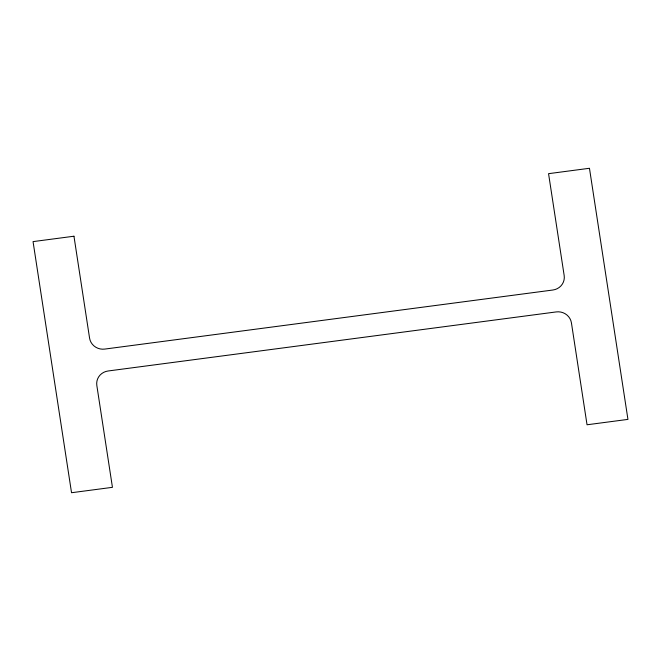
<?xml version="1.0" encoding="UTF-8"?>
<svg xmlns="http://www.w3.org/2000/svg" width="661" height="661" viewBox="0 0 661 661"><rect width="100%" height="100%" fill="white"/><g stroke="black" fill="none" stroke-linecap="round" stroke-linejoin="round"><path stroke-width="0.99" d="M73.958 236.225L33.05 241.612L71.537 492.726L112.444 487.331L96.828 385.454A13.394 12.84 6.7 0 1 108.123 370.986L556.24 311.918A13.394 12.84 6.7 0 1 571.435 322.899L587.042 424.775L627.95 419.388L589.463 168.274L548.556 173.669L564.172 275.546A13.394 12.84 6.7 0 1 552.877 290.014L104.76 349.082A13.394 12.84 6.7 0 1 89.566 338.101L73.958 236.225"/></g></svg>
